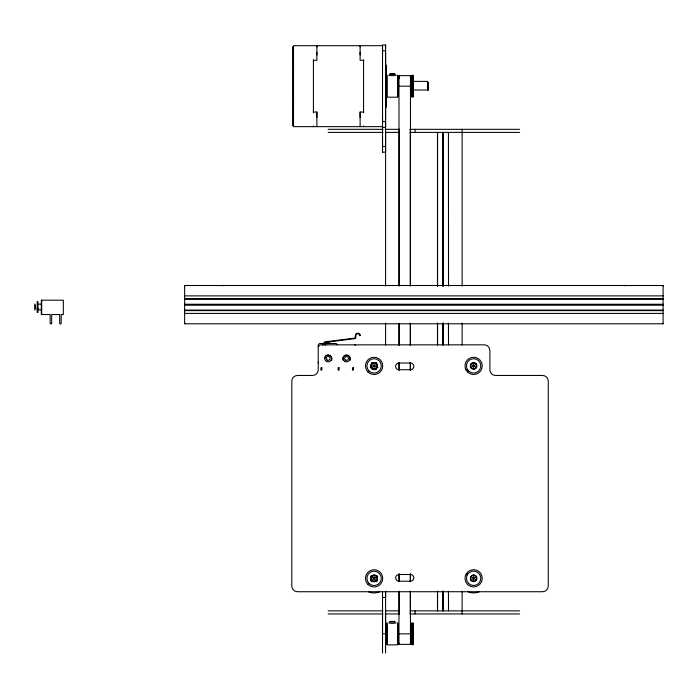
<?xml version="1.0" encoding="UTF-8"?>
<svg xmlns="http://www.w3.org/2000/svg" width="698" height="698" viewBox="0 0 698 698"><rect width="100%" height="100%" fill="white"/><g stroke="black" fill="none" stroke-linecap="round" stroke-linejoin="round"><path stroke-width="1.05" d="M292.567 124.846L292.567 119.454M292.567 117.395L292.567 54.95M292.567 52.891L292.567 47.508M316.875 117.412L316.875 112.038L313.428 112.038L313.428 60.307L316.875 60.307L316.875 45.693L316.875 46.818M360.124 117.412L360.124 112.038L363.571 112.038L363.571 60.307L360.124 60.307L360.124 45.693L360.124 46.818M382.521 613.935L382.521 633.836L385.584 633.836L385.584 613.935M382.521 591.73L382.521 597.471L385.584 597.471L385.584 591.73M385.584 50.762L382.521 50.762L382.521 45.021L385.584 45.021L385.584 152.199L382.521 152.199L382.521 126.102M382.521 46.818L382.521 121.583L385.584 121.583L385.584 127.324L382.521 127.324L382.521 117.412M385.584 46.941L385.584 45.021M386.64 642.605L386.64 625.068M397.642 643.382L397.642 641.637M397.642 624.291L397.642 644.865L387.111 644.865L387.111 622.817M397.642 95.722L397.642 93.968M397.642 76.623L397.642 97.197L387.111 97.197L387.111 75.148M398.122 642.605L398.122 641.767M398.122 633.836L398.122 625.068M398.122 94.937L398.122 94.099M398.122 86.177L398.122 77.408M410.468 642.963L410.468 644.367L398.977 644.367L398.977 642.963M398.977 644.367L398.977 591.372M398.977 581.574L398.977 573.957M398.977 370.35L398.977 362.724M398.977 345.309L398.977 323.532M398.977 285.421L398.977 75.637L410.468 75.637L410.468 78.726M410.468 644.367L410.468 591.372M410.468 581.574L410.468 573.957M410.468 370.35L410.468 362.724M410.468 345.309L410.468 323.532M410.468 285.421L410.468 75.637M411.515 642.605L411.515 641.767M411.515 633.836L411.515 625.068M411.515 94.937L411.515 94.099M411.515 86.177L411.515 77.408M411.995 643.382L411.995 641.637M411.995 624.291L411.995 644.865M411.995 95.722L411.995 93.968M411.995 76.623L411.995 97.197M412.954 643.382L412.954 624.291M412.954 95.722L412.954 89.719M412.954 86.892L412.954 76.623M413.434 642.605L413.434 625.068M413.434 94.937L413.434 89.562M413.434 86.177L413.434 77.408M413.382 81.387L427.499 81.387L427.499 89.998M428.459 89.998L428.459 82.355L428.459 89.998L412.553 89.998M184.621 285.988L185.101 285.508M663.1 323.305L662.672 323.785M324.718 358.423C324.963 352.743 333.618 355.151 331.611 360.343M624.85 285.822L625.303 285.508M318.218 346.749L320.129 344.838L484.15 344.838A5.741 5.741 0 0 1 489.891 350.579L489.891 369.722A5.741 5.741 0 0 0 495.632 375.463L542.52 375.463A5.741 5.741 0 0 1 548.262 381.204L548.262 585.988A5.741 5.741 0 0 1 542.52 591.73L297.54 591.73A5.741 5.741 0 0 1 291.799 585.988L291.799 381.204A5.741 5.741 0 0 1 297.54 375.463L312.468 375.463A5.741 5.741 0 0 0 318.218 369.722L318.218 345.414A1.911 1.911 0 0 1 320.129 343.495L336.2 343.495L337.544 344.838M371.231 364.234L374.102 362.576L376.972 364.234L376.972 367.549L374.102 369.207L371.231 367.549L371.231 364.234L376.972 367.549M371.231 367.549L376.972 364.234M470.749 364.234L473.619 362.576L476.498 364.234L476.498 367.549L473.619 369.207L470.749 367.549L470.749 364.234L476.498 367.549M470.749 367.549L476.498 364.234M371.231 576.714L374.102 575.056L376.972 576.714L376.972 580.029L374.102 581.687L371.231 580.029L371.231 576.714L376.972 580.029M371.231 580.029L376.972 576.714M470.749 576.661L473.619 575.004L476.498 576.661L476.498 579.968L473.619 581.626L470.749 579.968L470.749 576.661L476.498 579.968M470.749 579.968L476.498 576.661M396.194 75.157L395.827 75.244A4.083 0.663 0 0 1 395.4 75.34L395.286 75.358A4.258 0.968 0 0 1 394.492 75.506L394.291 75.532A4.197 1.222 0 0 1 390.461 75.532L390.261 75.497A4.258 0.968 0 0 1 389.519 75.367L389.353 75.34A4.083 0.663 0 0 1 388.934 75.244L388.725 75.201M396.194 622.825L395.827 622.904A4.083 0.663 0 0 1 395.4 623L395.286 623.026A4.258 0.968 0 0 1 394.492 623.166L394.291 623.192A4.197 1.222 0 0 1 390.461 623.192L390.261 623.166A4.258 0.968 0 0 1 389.519 623.035L389.353 623A4.083 0.663 0 0 1 388.934 622.904L388.725 622.86M382.521 45.693L293.526 45.693L293.526 117.412L293.526 126.643L382.521 126.652M390.103 73.735L394.658 73.735M389.51 74.311L395.243 74.311M398.977 86.177L410.468 86.177M328.165 129.331L382.966 129.331M385.087 129.331L399.457 129.331M409.988 129.331L519.591 129.331M328.165 132.393L382.966 132.393M399.195 132.393L385.584 132.393L385.584 286.075M410.25 132.393L519.591 132.393M382.521 146.458L385.584 146.458M184.621 295.882L663.1 295.882M184.621 298.665L663.1 298.665M184.621 299.215L663.1 299.215M37.962 304.136L41.191 304.136M184.621 304.241L663.1 304.241M184.621 304.642L663.1 304.642M35.249 305.087L35.136 305.087A4.502 3.9 0 0 1 35.258 305.602M184.621 305.043L663.1 305.043M36.933 308.917L38.73 308.917M37.962 309.877L41.191 309.877M184.621 310.078L663.1 310.078M184.621 310.627L663.1 310.627M184.621 313.411L663.1 313.411M323.767 344.611L324.718 344.611M328.165 610.872L382.966 610.872M385.584 610.872L399.195 610.872M410.25 610.872L519.591 610.872M328.165 613.935L382.966 613.935M385.087 613.935L399.457 613.935M409.988 613.935L519.591 613.935M390.103 621.403L394.658 621.403M389.51 621.979L395.243 621.979M398.977 633.836L410.468 633.836M359.601 335.092L360.203 335.101A4.93 3.49 0 0 1 360.264 335.659L359.688 335.659A3.769 2.661 0 0 0 359.627 335.162L359.583 335.049A1.911 1.911 0 0 0 355.858 335.659L355.858 337.265A1.44 1.44 0 0 1 354.601 338.687L325.364 342.378A0.96 0.96 0 0 0 324.526 343.32M662.62 285.508L663.1 285.988M222.426 285.508L222.871 285.822M185.049 323.785L184.621 323.305M360.212 335.171L360.177 335.014A2.487 2.487 0 0 0 355.291 335.659L355.238 337.544L354.593 338.111L325.294 341.802A1.527 1.527 0 0 0 323.959 343.32M473.619 362.576L473.619 369.207M473.619 575.004L473.619 581.626M462.137 129.331L462.137 286.075M462.137 323.13L462.137 344.925M462.137 591.25L462.111 613.935M448.439 132.393L448.526 286.075M448.439 323.13L448.526 344.925M448.439 591.25L448.526 610.872M443.387 132.393L443.387 286.075M443.387 323.13L443.387 344.925M443.387 591.25L443.387 610.872M443.003 132.393L443.003 286.075M443.003 323.13L443.003 344.925M443.003 591.25L443.003 610.872M442.619 132.393L442.619 286.075M442.619 323.13L442.619 344.925M442.619 591.25L442.619 610.872M437.567 132.393L437.567 286.075M437.567 323.13L437.567 344.925M437.567 591.25L437.567 610.872M437.48 132.393L437.48 286.075M437.48 323.13L437.48 344.925M437.48 591.25L437.48 610.872M427.499 81.387L427.499 82.032M415.057 129.331L415.057 132.393M415.057 610.872L415.057 613.935M413.434 75.628L413.434 96.717M413.434 623.288L413.434 644.385M412.954 75.148L412.954 97.197M412.954 622.817L412.954 644.865M411.995 75.148L411.995 78.377M411.995 622.817L411.995 625.548M411.515 75.628L411.515 96.717M411.515 623.288L411.515 644.385M410.25 129.331L410.25 286.075M410.25 323.13L410.25 344.925M410.25 362.367L410.25 370.001M410.25 573.817L410.25 581.443M410.25 591.25L410.25 613.935M399.195 129.331L399.195 286.075M399.195 323.13L399.195 344.925M399.195 362.367L399.195 370.001M399.195 573.817L399.195 581.443M399.195 591.25L399.195 613.935M398.977 75.637L398.977 78.726M398.122 75.628L398.122 96.717M398.122 623.288L398.122 644.385M397.642 75.148L397.642 78.377M397.642 622.817L397.642 625.548M386.64 75.628L386.64 96.516M386.64 623.288L386.64 644.385M386.352 65.123L386.352 107.222M385.584 53.065L385.584 64.958M385.584 100.529L385.584 119.279M385.584 323.13L385.584 344.925M385.584 591.25L385.584 652.979M382.521 52.228L382.521 54.933M382.521 129.331L382.521 132.341M382.521 137.654L382.521 152.199M382.521 596.328L382.521 652.979M374.102 362.576L374.102 369.207M374.102 575.056L374.102 581.687M363.571 59.74L363.571 61.45M363.571 110.895L363.571 112.823M363.571 125.998L363.571 126.643M360.124 52.228L360.124 54.933M360.124 112.038L360.124 126.652M349.986 360.343C352.036 353.616 341.043 353.616 343.093 360.343M329.7 343.495L328.278 342.195A3.429 3.429 0 0 0 327.292 342.195L325.87 343.495M316.875 52.228L316.875 54.933M316.875 112.038L316.875 126.652M313.428 59.74L313.428 61.45M313.428 110.895L313.428 112.823M313.428 125.998L313.428 126.643M292.567 46.661L292.567 63.666M292.567 76.597L292.567 95.748M292.567 108.679L292.567 125.684M41.697 300.184L41.697 314.536M37.962 301.597L37.962 312.407M37.195 301.597L37.195 312.407M34.9 303.892L34.9 310.113M377.522 580.343A3.952 3.952 0 0 1 376.082 581.792M372.121 581.792A3.952 3.952 0 0 1 370.673 580.343M370.673 576.391A3.952 3.952 0 0 1 371.301 575.571M376.894 575.571A3.952 3.952 0 0 1 377.522 576.391M379.677 591.834A14.571 14.571 0 0 1 368.527 591.834M377.923 366.912A3.952 3.952 0 0 1 377.522 367.872M373.072 369.713A3.952 3.952 0 0 1 372.121 369.321M370.673 367.872A3.952 3.952 0 0 1 370.28 366.912M371.301 363.091A3.952 3.952 0 0 1 372.121 362.463M376.082 362.463A3.952 3.952 0 0 1 376.894 363.091M467.302 370.699A6.806 6.806 0 0 1 466.22 369.294M466.22 574.908A6.806 6.806 0 0 1 467.302 573.503M479.203 591.782A14.571 14.571 0 0 1 468.044 591.782M318.637 363.047A0.96 0.96 0 0 1 318.218 362.253M354.575 344.838A1.911 1.911 0 0 1 355.64 345.161M322.589 345.126A1.911 1.911 0 0 1 325.896 345.126M35.258 308.403A4.502 3.9 0 0 1 35.153 308.917M35.258 307.513A4.502 3.9 0 0 0 35.153 306.998A4.502 3.9 0 0 0 35.258 306.492M390.723 73.971A3.377 1.684 -90 0 0 391.552 73.971A3.377 3.377 0 0 0 393.21 73.971A3.377 1.684 -90 0 0 394.038 73.971M51.652 323.34L50.884 324.108L50.125 323.34L50.125 314.536L41.322 314.536L41.322 300.184L63.326 300.184L63.326 314.536L61.223 314.536L61.162 323.636L60.168 324.046L59.688 323.34L59.688 314.536L51.652 314.536L51.652 323.34M376.082 369.321L375.131 369.731A3.952 3.952 0 0 0 376.082 369.321M663.1 285.508L184.621 285.508L184.621 323.785L663.1 323.785L663.1 285.508M410.468 363.021L398.977 363.021A3.35 3.35 0 0 0 395.635 366.371A3.35 3.35 0 0 0 398.977 369.722L410.468 369.722A3.35 3.35 0 0 0 413.809 366.371A3.35 3.35 0 0 0 410.468 363.021M321.848 367.802L320.897 367.802L320.897 370.097L321.848 370.097L321.848 367.802M339.08 367.802L338.12 367.802L338.12 370.097L339.08 370.097L339.08 367.802M353.432 367.802L352.473 367.802L352.473 370.097L353.432 370.097L353.432 367.802M410.468 574.506L398.977 574.506A3.35 3.35 0 0 0 395.635 577.857A3.35 3.35 0 0 0 398.977 581.207L410.468 581.207A3.35 3.35 0 0 0 413.809 577.857A3.35 3.35 0 0 0 410.468 574.506M371.755 580.71A3.316 3.316 0 0 0 377.304 579.227A3.316 3.316 0 0 0 373.238 575.169A3.316 3.316 0 0 0 371.755 580.71M368.012 584.462A8.612 8.612 0 0 0 382.417 580.596A8.612 8.612 0 0 0 371.868 570.048A8.612 8.612 0 0 0 368.012 584.462M369.024 583.441A7.181 7.181 0 0 0 381.029 580.23A7.181 7.181 0 0 0 372.243 571.435A7.181 7.181 0 0 0 369.024 583.441M371.755 368.239A3.316 3.316 0 0 0 377.304 366.747A3.316 3.316 0 0 0 373.238 362.69A3.316 3.316 0 0 0 371.755 368.239M368.012 371.982A8.612 8.612 0 0 0 382.417 368.116A8.612 8.612 0 0 0 371.868 357.568A8.612 8.612 0 0 0 368.012 371.982M369.024 370.97A7.181 7.181 0 0 0 381.029 367.75A7.181 7.181 0 0 0 372.243 358.955A7.181 7.181 0 0 0 369.024 370.97M471.281 368.239A3.316 3.316 0 0 0 476.821 366.747A3.316 3.316 0 0 0 472.764 362.69A3.316 3.316 0 0 0 471.281 368.239M467.529 371.982A8.612 8.612 0 0 0 481.943 368.116A8.612 8.612 0 0 0 471.394 357.568A8.612 8.612 0 0 0 467.529 371.982M468.55 370.97A7.181 7.181 0 0 0 480.556 367.75A7.181 7.181 0 0 0 471.769 358.955A7.181 7.181 0 0 0 468.55 370.97M471.281 580.657A3.316 3.316 0 0 0 476.821 579.174A3.316 3.316 0 0 0 472.764 575.108A3.316 3.316 0 0 0 471.281 580.657M467.529 584.4A8.612 8.612 0 0 0 481.943 580.544A8.612 8.612 0 0 0 471.394 569.996A8.612 8.612 0 0 0 467.529 584.4M468.55 583.388A7.181 7.181 0 0 0 480.556 580.169A7.181 7.181 0 0 0 471.769 571.383A7.181 7.181 0 0 0 468.55 583.388M344.821 361.407A3.446 3.446 0 0 0 349.986 358.423A3.446 3.446 0 0 0 344.821 355.439A3.446 3.446 0 0 0 344.821 361.407M326.446 361.407A3.446 3.446 0 0 0 331.611 358.423A3.446 3.446 0 0 0 326.446 355.439A3.446 3.446 0 0 0 326.446 361.407M327.1 360.02A1.911 1.911 0 0 0 330.075 358.554A1.911 1.911 0 0 0 327.318 356.713A1.911 1.911 0 0 0 327.1 360.02M345.475 360.02A1.911 1.911 0 0 0 348.45 358.554A1.911 1.911 0 0 0 345.693 356.713A1.911 1.911 0 0 0 345.475 360.02"/></g></svg>
